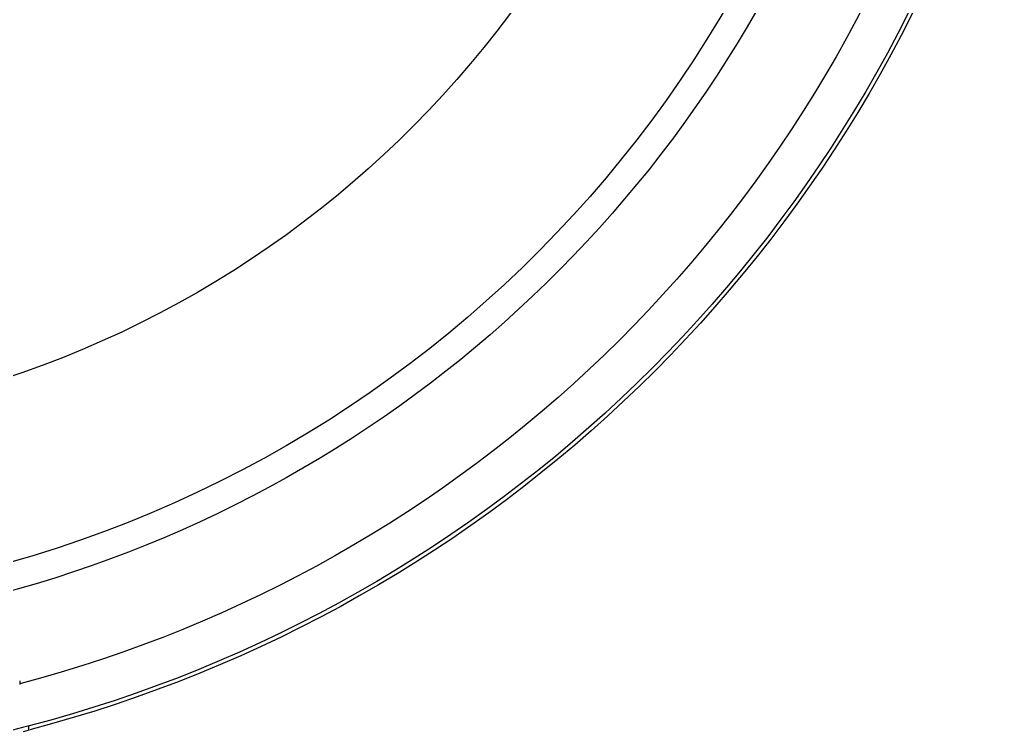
# Model space of a CAD drawing. Header units: millimetres. Extents: x 2698011 to 2856548, y 1019778 to 1210064.
# Drawn here: x 2787564.2 to 2787618.4, y 1121604.6 to 1121643.8 of the extents above; entities that cross this region are included whole.
import ezdxf

# ---------------------------------------------------------------- set-up
doc = ezdxf.new("R2010")
doc.units = ezdxf.units.MM
doc.layers.add('Bloques borde', color=9, linetype='Continuous')
doc.layers.add('Y_ CAJAS', color=9, linetype='Continuous')

# ---------------------------------------------------------------- blocks, each defined once
blk = doc.blocks.new('CO ALURA_  2500 tras 1120 CE ESQ - Inc')
at = {"layer": 'Bloques borde', "linetype": 'Continuous'}
for p, q in [((1.008280928921294, 2.358198859699155), (1.007924884696876, 2.358291260402181)), ((1.008280928921294, 2.358198859699155), (1.007924884696876, 2.358291260402181)), ((1.007980673342472, 2.358508241439933), (1.008316222054814, 2.358421170858207)), ((1.007980673342472, 2.358508241439933), (1.008316222054814, 2.358421170858207))]:
    blk.add_line(p, q, dxfattribs=at)
at = {"layer": 'Bloques borde'}
for points in [[(1.008269936948521, 2.358430919465829, 0), (1.008269936948521, 2.358430919465829, 0), (1.008269936948521, 2.358430919465829, 0), (1.008269936948521, 2.358430919465829, 0), (1.008269936948521, 2.358430919465829, 0), (1.008269936948521, 2.358430919465829, 0), (1.008269936948521, 2.358430919465829, 0), (1.008269936948521, 2.358430919465829, 0), (1.008269936948521, 2.358430919465829, 0), (1.008269936948521, 2.358430919465829, 0), (1.008269936948521, 2.358430919465829, 0), (1.008269936948521, 2.358430919465829, 0), (1.008269936948521, 2.358430919465829, 0), (1.008269936948521, 2.358430919465829, 0), (1.008269936948521, 2.358430919465829, 0), (1.008269936948521, 2.358430919465829, 0), (1.008269936948521, 2.358430919465829, 0), (1.008269936948521, 2.358430919465829, 0), (1.008269936948521, 2.358430919465829, 0), (1.008269936948521, 2.358430919465829, 0), (1.008269936948521, 2.358430919465829, 0), (1.008269936948521, 2.358430919465829, 0), (1.008269936948521, 2.358430919465829, 0), (1.008269936948521, 2.358430919465829, 0), (1.008269936948521, 2.358430919465829, 0), (1.008269936948521, 2.358430919465829, 0), (1.008269936948521, 2.358430919465829, 0), (1.008269936948521, 2.358430919465829, 0), (1.008269936948521, 2.358430919465829, 0), (1.008269936948521, 2.358430919465829, 0), (1.008269936948521, 2.358430919465829, 0), (1.008269936948521, 2.358430919465829, 0), (1.008269936948521, 2.358430919465829, 0), (1.008269936948521, 2.358430919465829, 0), (1.008269936948521, 2.358430919465829, 0), (1.008269936948521, 2.358430919465829, 0), (1.008269936948521, 2.358430919465829, 0), (1.008269936948521, 2.358430919465829, 0), (1.008269936948521, 2.358430919465829, 0), (1.008269936948521, 2.358430919465829, 0), (1.008269936948521, 2.358430919465829, 0), (1.008269936948521, 2.358430919465829, 0), (1.008269936948521, 2.358430919465829, 0), (1.008269936948521, 2.358430919465829, 0), (1.008269936948521, 2.358430919465829, 0), (1.008269936948521, 2.358430919465829, 0), (1.008269936948521, 2.358430919465829, 0), (1.008269936948521, 2.358430919465829, 0), (1.008269936948521, 2.358430919465829, 0), (1.008269936948521, 2.358430919465829, 0), (1.008269936948521, 2.358430919465829, 0), (1.008269936948521, 2.358430919465829, 0), (1.008269936948521, 2.358430919465829, 0), (1.008269936948521, 2.358430919465829, 0), (1.008269936948521, 2.358430919465829, 0), (1.008269936948521, 2.358430919465829, 0), (1.008269936948521, 2.358430919465829, 0), (1.008269936948521, 2.358430919465829, 0), (1.008269936948521, 2.358430919465829, 0), (1.008269936948521, 2.358430919465829, 0), (1.008269936948521, 2.358430919465829, 0), (1.008269936948521, 2.358430919465829, 0), (1.008269936948521, 2.358430919465829, 0), (1.008269936948521, 2.358430919465829, 0), (1.008269936948521, 2.358430919465829, 0), (1.008269936948521, 2.358430919465829, 0), (1.008269936948521, 2.358430919465829, 0), (1.008269936948521, 2.358430919465829, 0), (1.008269936948521, 2.358430919465829, 0), (1.008269936948521, 2.358430919465829, 0), (1.008269936948521, 2.358430919465829, 0), (1.008269936948521, 2.358430919465829, 0), (1.008269936948521, 2.358430919465829, 0), (1.008269936948521, 2.358430919465829, 0), (1.008269936948521, 2.358430919465829, 0), (1.008269936948521, 2.358430919465829, 0), (1.008269936948521, 2.358430919465829, 0), (1.008269936948521, 2.358430919465829, 0), (1.008269936948521, 2.358430919465829, 0), (1.008269936948521, 2.358430919465829, 0), (1.008269936948521, 2.358430919465829, 0), (1.008269936948521, 2.358430919465829, 0), (1.008269936948521, 2.358430919465829, 0), (1.008269936948521, 2.358430919465829, 0), (1.008269936948521, 2.358430919465829, 0), (1.008269936948521, 2.358430919465829, 0), (1.008269936948521, 2.358430919465829, 0), (1.008269936948521, 2.358430919465829, 0), (1.008269936948521, 2.358430919465829, 0), (1.008269936948521, 2.358430919465829, 0), (1.008269936948521, 2.358430919465829, 0), (1.008269936948521, 2.358430919465829, 0), (1.008269936948521, 2.358430919465829, 0), (1.008269936948521, 2.358430919465829, 0), (1.008269936948521, 2.358430919465829, 0), (1.008269936948521, 2.358430919465829, 0), (1.008269936948521, 2.358430919465829, 0), (1.008269936948521, 2.358430919465829, 0), (1.008269936948521, 2.358430919465829, 0), (1.008269936948521, 2.358430919465829, 0), (1.008269936948521, 2.358430919465829, 0), (1.008269936948521, 2.358430919465829, 0), (1.008269936948521, 2.358430919465829, 0), (1.008269936948521, 2.358330919465828, 0), (1.008269936948521, 2.358330919465828, 0), (1.008269936948521, 2.358330919465828, 0), (1.008269936948521, 2.358330919465828, 0), (1.008269936948521, 2.358330919465828, 0), (1.008269936948521, 2.358330919465828, 0), (1.008269936948521, 2.358330919465828, 0), (1.008269936948521, 2.358330919465828, 0), (1.008269936948521, 2.358330919465828, 0), (1.008269936948521, 2.358330919465828, 0), (1.008269936948521, 2.358330919465828, 0), (1.008269936948521, 2.358330919465828, 0), (1.008269936948521, 2.358330919465828, 0), (1.008269936948521, 2.358330919465828, 0), (1.008269936948521, 2.358330919465828, 0), (1.008269936948521, 2.358330919465828, 0), (1.008269936948521, 2.358330919465828, 0), (1.008269936948521, 2.358330919465828, 0), (1.008269936948521, 2.358330919465828, 0), (1.008269936948521, 2.358330919465828, 0), (1.008269936948521, 2.358330919465828, 0), (1.008269936948521, 2.358330919465828, 0), (1.008269936948521, 2.358330919465828, 0), (1.008269936948521, 2.358330919465828, 0), (1.008269936948521, 2.358330919465828, 0), (1.008269936948521, 2.358330919465828, 0), (1.008269936948521, 2.358330919465828, 0), (1.008269936948521, 2.358330919465828, 0), (1.008269936948521, 2.358330919465828, 0), (1.008269936948521, 2.358330919465828, 0), (1.008269936948521, 2.358330919465828, 0), (1.008269936948521, 2.358330919465828, 0), (1.008269936948521, 2.358330919465828, 0), (1.008269936948521, 2.358330919465828, 0), (1.008269936948521, 2.358330919465828, 0), (1.008269936948521, 2.358330919465828, 0), (1.008269936948521, 2.358330919465828, 0), (1.008269936948521, 2.358330919465828, 0), (1.008269936948521, 2.358330919465828, 0), (1.008269936948521, 2.358330919465828, 0), (1.008269936948521, 2.358330919465828, 0), (1.008269936948521, 2.358330919465828, 0), (1.008269936948521, 2.358330919465828, 0), (1.008269936948521, 2.358330919465828, 0), (1.008269936948521, 2.358330919465828, 0), (1.008269936948521, 2.358330919465828, 0), (1.008269936948521, 2.358330919465828, 0), (1.008269936948521, 2.358330919465828, 0), (1.008269936948521, 2.358330919465828, 0), (1.008269936948521, 2.358330919465828, 0), (1.008269936948521, 2.358330919465828, 0), (1.008269936948521, 2.358330919465828, 0), (1.008269936948521, 2.358330919465828, 0), (1.008269936948521, 2.358330919465828, 0), (1.008269936948521, 2.358330919465828, 0), (1.008269936948521, 2.358330919465828, 0), (1.008269936948521, 2.358330919465828, 0), (1.008269936948521, 2.358330919465828, 0), (1.008269936948521, 2.358330919465828, 0), (1.008269936948521, 2.358330919465828, 0), (1.008269936948521, 2.358330919465828, 0), (1.008269936948521, 2.358330919465828, 0), (1.008269936948521, 2.358330919465828, 0), (1.008269936948521, 2.358330919465828, 0), (1.008269936948521, 2.358330919465828, 0), (1.008269936948521, 2.358330919465828, 0), (1.008269936948521, 2.358330919465828, 0), (1.008269936948521, 2.358330919465828, 0), (1.008269936948521, 2.358330919465828, 0), (1.008269936948521, 2.358330919465828, 0), (1.008269936948521, 2.358330919465828, 0), (1.008269936948521, 2.358230919465825, 0), (1.008269936948521, 2.358230919465825, 0), (1.008269936948521, 2.358230919465825, 0), (1.008269936948521, 2.358230919465825, 0), (1.008269936948521, 2.358230919465825, 0), (1.008269936948521, 2.358230919465825, 0), (1.008269936948521, 2.358230919465825, 0), (1.008269936948521, 2.358230919465825, 0), (1.008269936948521, 2.358230919465825, 0), (1.008269936948521, 2.358230919465825, 0), (1.008269936948521, 2.358230919465825, 0), (1.008269936948521, 2.358230919465825, 0), (1.008269936948521, 2.358230919465825, 0), (1.008269936948521, 2.358230919465825, 0), (1.008269936948521, 2.358230919465825, 0), (1.008269936948521, 2.358230919465825, 0), (1.008269936948521, 2.358230919465825, 0), (1.008269936948521, 2.358230919465825, 0)], [(1.008269936948521, 2.358430919465829, 0), (1.008269936948521, 2.358430919465829, 0), (1.008269936948521, 2.358430919465829, 0), (1.008269936948521, 2.358430919465829, 0), (1.008269936948521, 2.358430919465829, 0), (1.008269936948521, 2.358430919465829, 0), (1.008269936948521, 2.358430919465829, 0), (1.008269936948521, 2.358430919465829, 0), (1.008269936948521, 2.358430919465829, 0), (1.008269936948521, 2.358430919465829, 0), (1.008269936948521, 2.358430919465829, 0), (1.008269936948521, 2.358430919465829, 0), (1.008269936948521, 2.358430919465829, 0), (1.008269936948521, 2.358430919465829, 0), (1.008269936948521, 2.358430919465829, 0), (1.008269936948521, 2.358430919465829, 0), (1.008269936948521, 2.358430919465829, 0), (1.008269936948521, 2.358430919465829, 0), (1.008269936948521, 2.358430919465829, 0), (1.008269936948521, 2.358430919465829, 0), (1.008269936948521, 2.358430919465829, 0), (1.008269936948521, 2.358430919465829, 0), (1.008269936948521, 2.358430919465829, 0), (1.008269936948521, 2.358430919465829, 0), (1.008269936948521, 2.358430919465829, 0), (1.008269936948521, 2.358430919465829, 0), (1.008269936948521, 2.358430919465829, 0), (1.008269936948521, 2.358430919465829, 0), (1.008269936948521, 2.358430919465829, 0), (1.008269936948521, 2.358430919465829, 0), (1.008269936948521, 2.358430919465829, 0), (1.008269936948521, 2.358430919465829, 0), (1.008269936948521, 2.358430919465829, 0), (1.008269936948521, 2.358430919465829, 0), (1.008269936948521, 2.358430919465829, 0), (1.008269936948521, 2.358430919465829, 0), (1.008269936948521, 2.358430919465829, 0), (1.008269936948521, 2.358430919465829, 0), (1.008269936948521, 2.358430919465829, 0), (1.008269936948521, 2.358430919465829, 0), (1.008269936948521, 2.358430919465829, 0), (1.008269936948521, 2.358430919465829, 0), (1.008269936948521, 2.358430919465829, 0), (1.008269936948521, 2.358430919465829, 0), (1.008269936948521, 2.358430919465829, 0), (1.008269936948521, 2.358430919465829, 0), (1.008269936948521, 2.358430919465829, 0), (1.008269936948521, 2.358430919465829, 0), (1.008269936948521, 2.358430919465829, 0), (1.008269936948521, 2.358430919465829, 0), (1.008269936948521, 2.358430919465829, 0), (1.008269936948521, 2.358430919465829, 0), (1.008269936948521, 2.358430919465829, 0), (1.008269936948521, 2.358430919465829, 0), (1.008269936948521, 2.358430919465829, 0), (1.008269936948521, 2.358430919465829, 0), (1.008269936948521, 2.358430919465829, 0), (1.008269936948521, 2.358430919465829, 0), (1.008269936948521, 2.358430919465829, 0), (1.008269936948521, 2.358430919465829, 0), (1.008269936948521, 2.358430919465829, 0), (1.008269936948521, 2.358430919465829, 0), (1.008269936948521, 2.358430919465829, 0), (1.008269936948521, 2.358430919465829, 0), (1.008269936948521, 2.358430919465829, 0), (1.008269936948521, 2.358430919465829, 0), (1.008269936948521, 2.358430919465829, 0), (1.008269936948521, 2.358430919465829, 0), (1.008269936948521, 2.358430919465829, 0), (1.008269936948521, 2.358430919465829, 0), (1.008269936948521, 2.358430919465829, 0), (1.008269936948521, 2.358430919465829, 0), (1.008269936948521, 2.358430919465829, 0), (1.008269936948521, 2.358430919465829, 0), (1.008269936948521, 2.358430919465829, 0), (1.008269936948521, 2.358430919465829, 0), (1.008269936948521, 2.358430919465829, 0), (1.008269936948521, 2.358430919465829, 0), (1.008269936948521, 2.358430919465829, 0), (1.008269936948521, 2.358430919465829, 0), (1.008269936948521, 2.358430919465829, 0), (1.008269936948521, 2.358430919465829, 0), (1.008269936948521, 2.358430919465829, 0), (1.008269936948521, 2.358430919465829, 0), (1.008269936948521, 2.358430919465829, 0), (1.008269936948521, 2.358430919465829, 0), (1.008269936948521, 2.358430919465829, 0), (1.008269936948521, 2.358430919465829, 0), (1.008269936948521, 2.358430919465829, 0), (1.008269936948521, 2.358430919465829, 0), (1.008269936948521, 2.358430919465829, 0), (1.008269936948521, 2.358430919465829, 0), (1.008269936948521, 2.358430919465829, 0), (1.008269936948521, 2.358430919465829, 0), (1.008269936948521, 2.358430919465829, 0), (1.008269936948521, 2.358430919465829, 0), (1.008269936948521, 2.358430919465829, 0), (1.008269936948521, 2.358430919465829, 0), (1.008269936948521, 2.358430919465829, 0), (1.008269936948521, 2.358430919465829, 0), (1.008269936948521, 2.358430919465829, 0), (1.008269936948521, 2.358430919465829, 0), (1.008269936948521, 2.358430919465829, 0), (1.008269936948521, 2.358330919465828, 0), (1.008269936948521, 2.358330919465828, 0), (1.008269936948521, 2.358330919465828, 0), (1.008269936948521, 2.358330919465828, 0), (1.008269936948521, 2.358330919465828, 0), (1.008269936948521, 2.358330919465828, 0), (1.008269936948521, 2.358330919465828, 0), (1.008269936948521, 2.358330919465828, 0), (1.008269936948521, 2.358330919465828, 0), (1.008269936948521, 2.358330919465828, 0), (1.008269936948521, 2.358330919465828, 0), (1.008269936948521, 2.358330919465828, 0), (1.008269936948521, 2.358330919465828, 0), (1.008269936948521, 2.358330919465828, 0), (1.008269936948521, 2.358330919465828, 0), (1.008269936948521, 2.358330919465828, 0), (1.008269936948521, 2.358330919465828, 0), (1.008269936948521, 2.358330919465828, 0), (1.008269936948521, 2.358330919465828, 0), (1.008269936948521, 2.358330919465828, 0), (1.008269936948521, 2.358330919465828, 0), (1.008269936948521, 2.358330919465828, 0), (1.008269936948521, 2.358330919465828, 0), (1.008269936948521, 2.358330919465828, 0), (1.008269936948521, 2.358330919465828, 0), (1.008269936948521, 2.358330919465828, 0), (1.008269936948521, 2.358330919465828, 0), (1.008269936948521, 2.358330919465828, 0), (1.008269936948521, 2.358330919465828, 0), (1.008269936948521, 2.358330919465828, 0), (1.008269936948521, 2.358330919465828, 0), (1.008269936948521, 2.358330919465828, 0), (1.008269936948521, 2.358330919465828, 0), (1.008269936948521, 2.358330919465828, 0), (1.008269936948521, 2.358330919465828, 0), (1.008269936948521, 2.358330919465828, 0), (1.008269936948521, 2.358330919465828, 0), (1.008269936948521, 2.358330919465828, 0), (1.008269936948521, 2.358330919465828, 0), (1.008269936948521, 2.358330919465828, 0), (1.008269936948521, 2.358330919465828, 0), (1.008269936948521, 2.358330919465828, 0), (1.008269936948521, 2.358330919465828, 0), (1.008269936948521, 2.358330919465828, 0), (1.008269936948521, 2.358330919465828, 0), (1.008269936948521, 2.358330919465828, 0), (1.008269936948521, 2.358330919465828, 0), (1.008269936948521, 2.358330919465828, 0), (1.008269936948521, 2.358330919465828, 0), (1.008269936948521, 2.358330919465828, 0), (1.008269936948521, 2.358330919465828, 0), (1.008269936948521, 2.358330919465828, 0), (1.008269936948521, 2.358330919465828, 0), (1.008269936948521, 2.358330919465828, 0), (1.008269936948521, 2.358330919465828, 0), (1.008269936948521, 2.358330919465828, 0), (1.008269936948521, 2.358330919465828, 0), (1.008269936948521, 2.358330919465828, 0), (1.008269936948521, 2.358330919465828, 0), (1.008269936948521, 2.358330919465828, 0), (1.008269936948521, 2.358330919465828, 0), (1.008269936948521, 2.358330919465828, 0), (1.008269936948521, 2.358330919465828, 0), (1.008269936948521, 2.358330919465828, 0), (1.008269936948521, 2.358330919465828, 0), (1.008269936948521, 2.358330919465828, 0), (1.008269936948521, 2.358330919465828, 0), (1.008269936948521, 2.358330919465828, 0), (1.008269936948521, 2.358330919465828, 0), (1.008269936948521, 2.358330919465828, 0), (1.008269936948521, 2.358330919465828, 0), (1.008269936948521, 2.358230919465825, 0), (1.008269936948521, 2.358230919465825, 0), (1.008269936948521, 2.358230919465825, 0), (1.008269936948521, 2.358230919465825, 0), (1.008269936948521, 2.358230919465825, 0), (1.008269936948521, 2.358230919465825, 0), (1.008269936948521, 2.358230919465825, 0), (1.008269936948521, 2.358230919465825, 0), (1.008269936948521, 2.358230919465825, 0), (1.008269936948521, 2.358230919465825, 0), (1.008269936948521, 2.358230919465825, 0), (1.008269936948521, 2.358230919465825, 0), (1.008269936948521, 2.358230919465825, 0), (1.008269936948521, 2.358230919465825, 0), (1.008269936948521, 2.358230919465825, 0), (1.008269936948521, 2.358230919465825, 0), (1.008269936948521, 2.358230919465825, 0), (1.008269936948521, 2.358230919465825, 0)], [(1.007769936948534, 2.355730919465826, 0), (1.007769936948534, 2.355730919465826, 0), (1.007769936948534, 2.355730919465826, 0), (1.007769936948534, 2.355730919465826, 0), (1.007769936948534, 2.355730919465826, 0), (1.007769936948534, 2.355730919465826, 0), (1.007769936948534, 2.355730919465826, 0), (1.007769936948534, 2.355730919465826, 0), (1.007769936948534, 2.355730919465826, 0), (1.007769936948534, 2.355730919465826, 0), (1.007769936948534, 2.355730919465826, 0), (1.007769936948534, 2.355730919465826, 0), (1.007769936948534, 2.35583091946583, 0), (1.007769936948534, 2.35583091946583, 0), (1.007769936948534, 2.35583091946583, 0), (1.007769936948534, 2.35583091946583, 0), (1.007769936948534, 2.35583091946583, 0), (1.007769936948534, 2.35583091946583, 0), (1.007769936948534, 2.35583091946583, 0), (1.007769936948534, 2.35583091946583, 0), (1.007769936948534, 2.35583091946583, 0), (1.007769936948534, 2.35583091946583, 0), (1.007769936948534, 2.35583091946583, 0), (1.007769936948534, 2.35583091946583, 0), (1.007769936948534, 2.35583091946583, 0), (1.007769936948534, 2.35583091946583, 0), (1.007769936948534, 2.35583091946583, 0), (1.007769936948534, 2.35583091946583, 0), (1.007769936948534, 2.35583091946583, 0), (1.007769936948534, 2.35583091946583, 0), (1.007769936948534, 2.35583091946583, 0), (1.007769936948534, 2.35583091946583, 0), (1.007769936948534, 2.35583091946583, 0), (1.007769936948534, 2.35583091946583, 0), (1.007769936948534, 2.35583091946583, 0), (1.007769936948534, 2.35583091946583, 0), (1.007769936948534, 2.35583091946583, 0), (1.007769936948534, 2.35583091946583, 0), (1.007769936948534, 2.35583091946583, 0), (1.007769936948534, 2.35583091946583, 0), (1.007769936948534, 2.35583091946583, 0), (1.007769936948534, 2.35583091946583, 0), (1.007769936948534, 2.35583091946583, 0), (1.007769936948534, 2.35583091946583, 0), (1.007769936948534, 2.35583091946583, 0), (1.007769936948534, 2.35583091946583, 0), (1.007769936948534, 2.35583091946583, 0), (1.007769936948534, 2.35583091946583, 0), (1.007769936948534, 2.35583091946583, 0), (1.007769936948534, 2.35583091946583, 0), (1.007769936948534, 2.35583091946583, 0), (1.007769936948534, 2.35583091946583, 0), (1.007769936948534, 2.35583091946583, 0), (1.007769936948534, 2.35583091946583, 0), (1.007769936948534, 2.35583091946583, 0), (1.007769936948534, 2.35583091946583, 0), (1.007769936948534, 2.35583091946583, 0), (1.007769936948534, 2.35583091946583, 0), (1.007769936948534, 2.35583091946583, 0), (1.007769936948534, 2.35583091946583, 0), (1.007769936948534, 2.35583091946583, 0), (1.007769936948534, 2.35583091946583, 0), (1.007769936948534, 2.35583091946583, 0), (1.007769936948534, 2.35583091946583, 0), (1.007769936948534, 2.35583091946583, 0), (1.007769936948534, 2.35583091946583, 0), (1.007769936948534, 2.35583091946583, 0), (1.007769936948534, 2.35583091946583, 0), (1.007769936948534, 2.35583091946583, 0), (1.007769936948534, 2.35583091946583, 0), (1.007769936948534, 2.35583091946583, 0), (1.007769936948534, 2.35583091946583, 0), (1.007769936948534, 2.35583091946583, 0), (1.007769936948534, 2.35583091946583, 0), (1.007769936948534, 2.35583091946583, 0), (1.007769936948534, 2.35583091946583, 0), (1.007769936948534, 2.35583091946583, 0), (1.007769936948534, 2.35583091946583, 0), (1.007769936948534, 2.35583091946583, 0), (1.007769936948534, 2.35583091946583, 0), (1.007769936948534, 2.35583091946583, 0), (1.007769936948534, 2.35583091946583, 0), (1.007769936948534, 2.35583091946583, 0), (1.007769936948534, 2.35583091946583, 0), (1.007769936948534, 2.35583091946583, 0), (1.007769936948534, 2.35583091946583, 0), (1.007769936948534, 2.35583091946583, 0), (1.007769936948534, 2.35583091946583, 0), (1.007769936948534, 2.35583091946583, 0), (1.007769936948534, 2.35583091946583, 0), (1.007769936948534, 2.35583091946583, 0), (1.007769936948534, 2.35583091946583, 0), (1.007769936948534, 2.35583091946583, 0), (1.007769936948534, 2.35583091946583, 0), (1.007769936948534, 2.35583091946583, 0), (1.007769936948534, 2.35583091946583, 0), (1.007769936948534, 2.35583091946583, 0), (1.007769936948534, 2.35583091946583, 0), (1.007769936948534, 2.35583091946583, 0), (1.007769936948534, 2.35583091946583, 0), (1.007769936948534, 2.35583091946583, 0), (1.007769936948534, 2.35583091946583, 0), (1.007769936948534, 2.35583091946583, 0), (1.007769936948534, 2.35583091946583, 0), (1.007769936948534, 2.35583091946583, 0), (1.007769936948534, 2.35583091946583, 0), (1.007769936948534, 2.35583091946583, 0), (1.007769936948534, 2.35583091946583, 0), (1.007769936948534, 2.35583091946583, 0), (1.007769936948534, 2.35583091946583, 0), (1.007769936948534, 2.35583091946583, 0), (1.007769936948534, 2.35583091946583, 0), (1.007769936948534, 2.35583091946583, 0), (1.007769936948534, 2.35583091946583, 0), (1.007769936948534, 2.35583091946583, 0), (1.007769936948534, 2.35583091946583, 0), (1.007769936948534, 2.35583091946583, 0), (1.007769936948534, 2.35583091946583, 0), (1.007769936948534, 2.35583091946583, 0), (1.007769936948534, 2.35583091946583, 0), (1.007769936948534, 2.35583091946583, 0), (1.007769936948534, 2.35583091946583, 0), (1.007769936948534, 2.35583091946583, 0), (1.007769936948534, 2.35583091946583, 0), (1.007769936948534, 2.35583091946583, 0), (1.007769936948534, 2.35583091946583, 0), (1.007769936948534, 2.35583091946583, 0), (1.007769936948534, 2.35583091946583, 0), (1.007769936948534, 2.35583091946583, 0), (1.007769936948534, 2.35583091946583, 0), (1.007769936948534, 2.35583091946583, 0), (1.007769936948534, 2.35583091946583, 0), (1.007769936948534, 2.35583091946583, 0), (1.007769936948534, 2.355930919465833, 0), (1.007769936948534, 2.355930919465833, 0), (1.007769936948534, 2.355930919465833, 0), (1.007769936948534, 2.355930919465833, 0), (1.007769936948534, 2.355930919465833, 0), (1.007769936948534, 2.355930919465833, 0), (1.007769936948534, 2.355930919465833, 0), (1.007769936948534, 2.355930919465833, 0), (1.007769936948534, 2.355930919465833, 0), (1.007769936948534, 2.355930919465833, 0), (1.007769936948534, 2.355930919465833, 0), (1.007769936948534, 2.355930919465833, 0), (1.007769936948534, 2.355930919465833, 0), (1.007769936948534, 2.355930919465833, 0), (1.007769936948534, 2.355930919465833, 0), (1.007769936948534, 2.355930919465833, 0), (1.007769936948534, 2.355930919465833, 0), (1.007769936948534, 2.355930919465833, 0), (1.007769936948534, 2.355930919465833, 0), (1.007769936948534, 2.355930919465833, 0), (1.007769936948534, 2.355930919465833, 0), (1.007769936948534, 2.355930919465833, 0), (1.007769936948534, 2.355930919465833, 0), (1.007769936948534, 2.355930919465833, 0), (1.007769936948534, 2.355930919465833, 0), (1.007769936948534, 2.355930919465833, 0), (1.007769936948534, 2.355930919465833, 0), (1.007769936948534, 2.355930919465833, 0), (1.007769936948534, 2.355930919465833, 0), (1.007769936948534, 2.355930919465833, 0), (1.007769936948534, 2.355930919465833, 0), (1.007769936948534, 2.355930919465833, 0), (1.007769936948534, 2.355930919465833, 0), (1.007769936948534, 2.355930919465833, 0), (1.007769936948534, 2.355930919465833, 0), (1.007769936948534, 2.355930919465833, 0), (1.007769936948534, 2.355930919465833, 0), (1.007769936948534, 2.355930919465833, 0), (1.007769936948534, 2.355930919465833, 0), (1.007769936948534, 2.355930919465833, 0), (1.007769936948534, 2.355930919465833, 0), (1.007769936948534, 2.355930919465833, 0), (1.007769936948534, 2.355930919465833, 0), (1.007769936948534, 2.355930919465833, 0), (1.007769936948534, 2.355930919465833, 0), (1.007769936948534, 2.355930919465833, 0), (1.007769936948534, 2.355930919465833, 0), (1.007769936948534, 2.355930919465833, 0), (1.007769936948534, 2.355930919465833, 0), (1.007769936948534, 2.355930919465833, 0), (1.007769936948534, 2.355930919465833, 0), (1.007769936948534, 2.355930919465833, 0), (1.007769936948534, 2.355930919465833, 0), (1.007769936948534, 2.355930919465833, 0), (1.007769936948534, 2.355930919465833, 0), (1.007769936948534, 2.355930919465833, 0), (1.007769936948534, 2.355930919465833, 0), (1.007769936948534, 2.355930919465833, 0), (1.007769936948534, 2.355930919465833, 0)], [(1.007769936948534, 2.355730919465826, 0), (1.007769936948534, 2.355730919465826, 0), (1.007769936948534, 2.355730919465826, 0), (1.007769936948534, 2.355730919465826, 0), (1.007769936948534, 2.355730919465826, 0), (1.007769936948534, 2.355730919465826, 0), (1.007769936948534, 2.355730919465826, 0), (1.007769936948534, 2.355730919465826, 0), (1.007769936948534, 2.355730919465826, 0), (1.007769936948534, 2.355730919465826, 0), (1.007769936948534, 2.355730919465826, 0), (1.007769936948534, 2.355730919465826, 0), (1.007769936948534, 2.35583091946583, 0), (1.007769936948534, 2.35583091946583, 0), (1.007769936948534, 2.35583091946583, 0), (1.007769936948534, 2.35583091946583, 0), (1.007769936948534, 2.35583091946583, 0), (1.007769936948534, 2.35583091946583, 0), (1.007769936948534, 2.35583091946583, 0), (1.007769936948534, 2.35583091946583, 0), (1.007769936948534, 2.35583091946583, 0), (1.007769936948534, 2.35583091946583, 0), (1.007769936948534, 2.35583091946583, 0), (1.007769936948534, 2.35583091946583, 0), (1.007769936948534, 2.35583091946583, 0), (1.007769936948534, 2.35583091946583, 0), (1.007769936948534, 2.35583091946583, 0), (1.007769936948534, 2.35583091946583, 0), (1.007769936948534, 2.35583091946583, 0), (1.007769936948534, 2.35583091946583, 0), (1.007769936948534, 2.35583091946583, 0), (1.007769936948534, 2.35583091946583, 0), (1.007769936948534, 2.35583091946583, 0), (1.007769936948534, 2.35583091946583, 0), (1.007769936948534, 2.35583091946583, 0), (1.007769936948534, 2.35583091946583, 0), (1.007769936948534, 2.35583091946583, 0), (1.007769936948534, 2.35583091946583, 0), (1.007769936948534, 2.35583091946583, 0), (1.007769936948534, 2.35583091946583, 0), (1.007769936948534, 2.35583091946583, 0), (1.007769936948534, 2.35583091946583, 0), (1.007769936948534, 2.35583091946583, 0), (1.007769936948534, 2.35583091946583, 0), (1.007769936948534, 2.35583091946583, 0), (1.007769936948534, 2.35583091946583, 0), (1.007769936948534, 2.35583091946583, 0), (1.007769936948534, 2.35583091946583, 0), (1.007769936948534, 2.35583091946583, 0), (1.007769936948534, 2.35583091946583, 0), (1.007769936948534, 2.35583091946583, 0), (1.007769936948534, 2.35583091946583, 0), (1.007769936948534, 2.35583091946583, 0), (1.007769936948534, 2.35583091946583, 0), (1.007769936948534, 2.35583091946583, 0), (1.007769936948534, 2.35583091946583, 0), (1.007769936948534, 2.35583091946583, 0), (1.007769936948534, 2.35583091946583, 0), (1.007769936948534, 2.35583091946583, 0), (1.007769936948534, 2.35583091946583, 0), (1.007769936948534, 2.35583091946583, 0), (1.007769936948534, 2.35583091946583, 0), (1.007769936948534, 2.35583091946583, 0), (1.007769936948534, 2.35583091946583, 0), (1.007769936948534, 2.35583091946583, 0), (1.007769936948534, 2.35583091946583, 0), (1.007769936948534, 2.35583091946583, 0), (1.007769936948534, 2.35583091946583, 0), (1.007769936948534, 2.35583091946583, 0), (1.007769936948534, 2.35583091946583, 0), (1.007769936948534, 2.35583091946583, 0), (1.007769936948534, 2.35583091946583, 0), (1.007769936948534, 2.35583091946583, 0), (1.007769936948534, 2.35583091946583, 0), (1.007769936948534, 2.35583091946583, 0), (1.007769936948534, 2.35583091946583, 0), (1.007769936948534, 2.35583091946583, 0), (1.007769936948534, 2.35583091946583, 0), (1.007769936948534, 2.35583091946583, 0), (1.007769936948534, 2.35583091946583, 0), (1.007769936948534, 2.35583091946583, 0), (1.007769936948534, 2.35583091946583, 0), (1.007769936948534, 2.35583091946583, 0), (1.007769936948534, 2.35583091946583, 0), (1.007769936948534, 2.35583091946583, 0), (1.007769936948534, 2.35583091946583, 0), (1.007769936948534, 2.35583091946583, 0), (1.007769936948534, 2.35583091946583, 0), (1.007769936948534, 2.35583091946583, 0), (1.007769936948534, 2.35583091946583, 0), (1.007769936948534, 2.35583091946583, 0), (1.007769936948534, 2.35583091946583, 0), (1.007769936948534, 2.35583091946583, 0), (1.007769936948534, 2.35583091946583, 0), (1.007769936948534, 2.35583091946583, 0), (1.007769936948534, 2.35583091946583, 0), (1.007769936948534, 2.35583091946583, 0), (1.007769936948534, 2.35583091946583, 0), (1.007769936948534, 2.35583091946583, 0), (1.007769936948534, 2.35583091946583, 0), (1.007769936948534, 2.35583091946583, 0), (1.007769936948534, 2.35583091946583, 0), (1.007769936948534, 2.35583091946583, 0), (1.007769936948534, 2.35583091946583, 0), (1.007769936948534, 2.35583091946583, 0), (1.007769936948534, 2.35583091946583, 0), (1.007769936948534, 2.35583091946583, 0), (1.007769936948534, 2.35583091946583, 0), (1.007769936948534, 2.35583091946583, 0), (1.007769936948534, 2.35583091946583, 0), (1.007769936948534, 2.35583091946583, 0), (1.007769936948534, 2.35583091946583, 0), (1.007769936948534, 2.35583091946583, 0), (1.007769936948534, 2.35583091946583, 0), (1.007769936948534, 2.35583091946583, 0), (1.007769936948534, 2.35583091946583, 0), (1.007769936948534, 2.35583091946583, 0), (1.007769936948534, 2.35583091946583, 0), (1.007769936948534, 2.35583091946583, 0), (1.007769936948534, 2.35583091946583, 0), (1.007769936948534, 2.35583091946583, 0), (1.007769936948534, 2.35583091946583, 0), (1.007769936948534, 2.35583091946583, 0), (1.007769936948534, 2.35583091946583, 0), (1.007769936948534, 2.35583091946583, 0), (1.007769936948534, 2.35583091946583, 0), (1.007769936948534, 2.35583091946583, 0), (1.007769936948534, 2.35583091946583, 0), (1.007769936948534, 2.35583091946583, 0), (1.007769936948534, 2.35583091946583, 0), (1.007769936948534, 2.35583091946583, 0), (1.007769936948534, 2.35583091946583, 0), (1.007769936948534, 2.35583091946583, 0), (1.007769936948534, 2.355930919465833, 0), (1.007769936948534, 2.355930919465833, 0), (1.007769936948534, 2.355930919465833, 0), (1.007769936948534, 2.355930919465833, 0), (1.007769936948534, 2.355930919465833, 0), (1.007769936948534, 2.355930919465833, 0), (1.007769936948534, 2.355930919465833, 0), (1.007769936948534, 2.355930919465833, 0), (1.007769936948534, 2.355930919465833, 0), (1.007769936948534, 2.355930919465833, 0), (1.007769936948534, 2.355930919465833, 0), (1.007769936948534, 2.355930919465833, 0), (1.007769936948534, 2.355930919465833, 0), (1.007769936948534, 2.355930919465833, 0), (1.007769936948534, 2.355930919465833, 0), (1.007769936948534, 2.355930919465833, 0), (1.007769936948534, 2.355930919465833, 0), (1.007769936948534, 2.355930919465833, 0), (1.007769936948534, 2.355930919465833, 0), (1.007769936948534, 2.355930919465833, 0), (1.007769936948534, 2.355930919465833, 0), (1.007769936948534, 2.355930919465833, 0), (1.007769936948534, 2.355930919465833, 0), (1.007769936948534, 2.355930919465833, 0), (1.007769936948534, 2.355930919465833, 0), (1.007769936948534, 2.355930919465833, 0), (1.007769936948534, 2.355930919465833, 0), (1.007769936948534, 2.355930919465833, 0), (1.007769936948534, 2.355930919465833, 0), (1.007769936948534, 2.355930919465833, 0), (1.007769936948534, 2.355930919465833, 0), (1.007769936948534, 2.355930919465833, 0), (1.007769936948534, 2.355930919465833, 0), (1.007769936948534, 2.355930919465833, 0), (1.007769936948534, 2.355930919465833, 0), (1.007769936948534, 2.355930919465833, 0), (1.007769936948534, 2.355930919465833, 0), (1.007769936948534, 2.355930919465833, 0), (1.007769936948534, 2.355930919465833, 0), (1.007769936948534, 2.355930919465833, 0), (1.007769936948534, 2.355930919465833, 0), (1.007769936948534, 2.355930919465833, 0), (1.007769936948534, 2.355930919465833, 0), (1.007769936948534, 2.355930919465833, 0), (1.007769936948534, 2.355930919465833, 0), (1.007769936948534, 2.355930919465833, 0), (1.007769936948534, 2.355930919465833, 0), (1.007769936948534, 2.355930919465833, 0), (1.007769936948534, 2.355930919465833, 0), (1.007769936948534, 2.355930919465833, 0), (1.007769936948534, 2.355930919465833, 0), (1.007769936948534, 2.355930919465833, 0), (1.007769936948534, 2.355930919465833, 0), (1.007769936948534, 2.355930919465833, 0), (1.007769936948534, 2.355930919465833, 0), (1.007769936948534, 2.355930919465833, 0), (1.007769936948534, 2.355930919465833, 0), (1.007769936948534, 2.355930919465833, 0), (1.007769936948534, 2.355930919465833, 0)]]:
    blk.add_polyline3d(points, dxfattribs=at)
at = {"layer": 'Bloques borde', "linetype": 'Continuous'}
for centre, radius, start, end in [((0.5059937505991741, 0.4061101809530925), 2.015687251489497, 75.58083146666723, 104.4091302325179), ((0.5059937505991741, 0.4061101809530925), 2.015687251489497, 75.58083146666723, 104.4091302325179), ((0.989080748852956, 2.284999999999996), 0.0756873123843931, 16.39503247579845, 75.3015214389076), ((0.989080748852956, 2.284999999999996), 0.0756873123843931, 16.39503247579845, 75.3015214389076), ((0.989080748852956, 2.284999999999996), 0.0759008258582344, 16.39839203499434, 75.31723659269116), ((0.989080748852956, 2.284999999999996), 0.0759008258582344, 16.39839203499434, 75.31723659269116), ((0.989080748852956, 2.284999999999996), 0.0733128387955845, 16.76777544244153, 75.23473541691679), ((0.989080748852956, 2.284999999999996), 0.0733128387955845, 16.76777544244153, 75.23473541691679), ((0.989080748852956, 2.284999999999996), 0.0682442703377126, 17.88081750939362, 75.14069618254763), ((0.989080748852956, 2.284999999999996), 0.0682442703377126, 17.88081750939362, 75.14069618254763), ((0.989080748852956, 2.284999999999996), 0.0667052173189661, 0, 75.58083146666723), ((0.989080748852956, 2.284999999999996), 0.0667052173189661, 0, 75.58083146666723), ((0.989080748852956, 2.284999999999996), 0.0569321950731602, 0, 75.58083146666723), ((0.989080748852956, 2.284999999999996), 0.0569321950731602, 0, 75.58083146666723)]:
    blk.add_arc(centre, radius, start, end, dxfattribs=at)

msp = doc.modelspace()

# ---------------------------------------------------------------- block references
at = {"layer": 'Y_ CAJAS', "xscale": -1000, "yscale": 1000, "zscale": 1000, "rotation": 179.9977225467084}
msp.add_blockref('CO ALURA_  2500 tras 1120 CE ESQ - Inc', (2786556.555854422, 1123963.12127637, -0.3880036102033024), dxfattribs=at)

doc.saveas('drawing.dxf')
